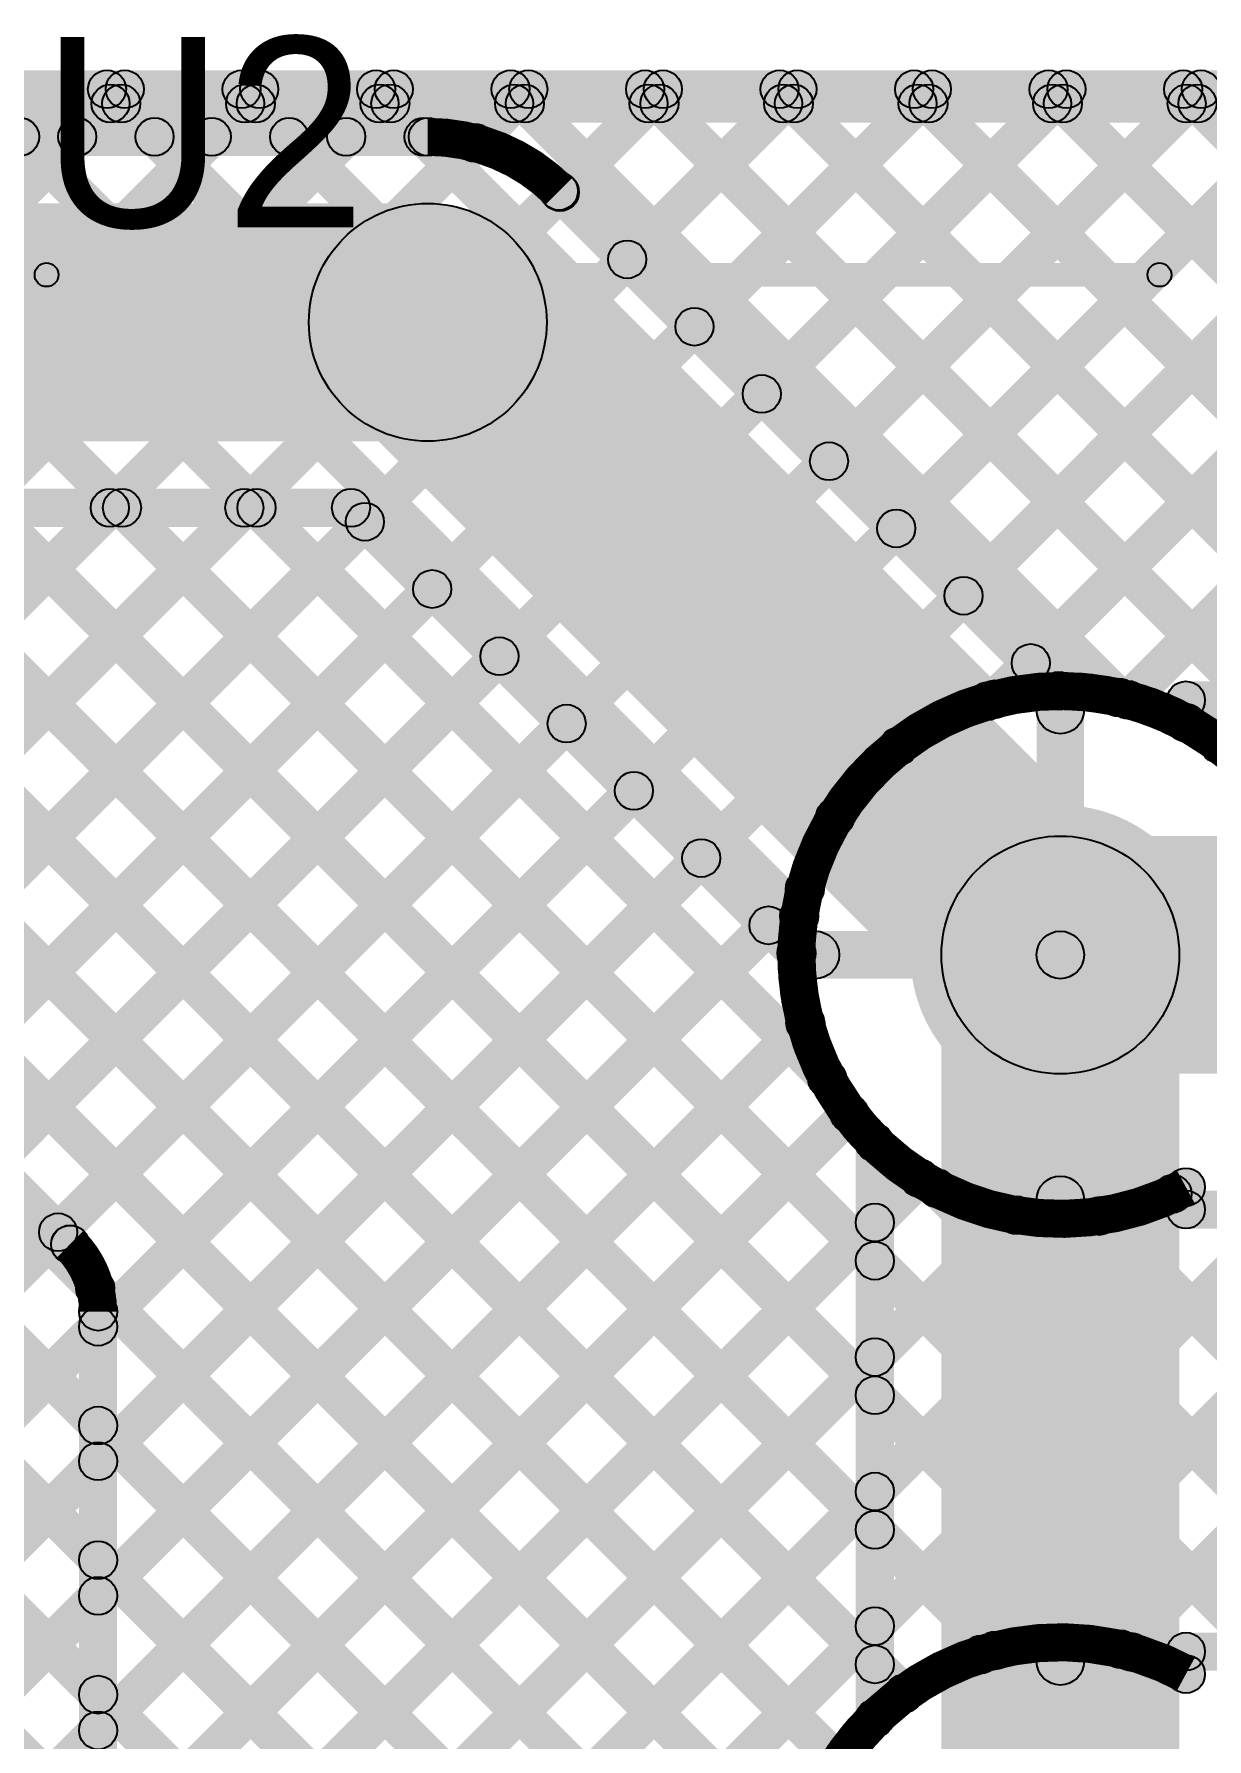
# Model space of a CAD drawing. Header units: millimetres. Extents: x 0.01 to 3.4, y 0.01 to 2.05.
# Drawn here: x 1.0305 to 1.2771, y 1.6212 to 1.9796 of the extents above; entities that cross this region are included whole.
import ezdxf

# ---------------------------------------------------------------- set-up
doc = ezdxf.new("R2010")
doc.units = ezdxf.units.MM
doc.header["$MEASUREMENT"] = 0
for name, color, linetype in [('BottomLayer', 5, 'Continuous'), ('TopLayer', 1, 'Continuous'), ('TopOverlay', 2, 'Continuous'), ('ViaHoleLayer', 16, 'Continuous')]:
    doc.layers.add(name, color=color, linetype=linetype)

# ---------------------------------------------------------------- blocks, each defined once
blk = doc.blocks.new('LTV_844S_43')
at = {"layer": 'TopOverlay'}
h = blk.add_hatch(color=2, dxfattribs=at)
edge = h.paths.add_edge_path()
edge.add_arc((-0.112, 0.393), 0.0025, 0, 360)
blk.add_hatch(color=2, dxfattribs=at).paths.add_polyline_path([(-0.112, 0.3905), (-0.112, 0.3955), (0.122, 0.3955), (0.122, 0.3905)])
h = blk.add_hatch(color=2, dxfattribs=at)
edge = h.paths.add_edge_path()
edge.add_arc((0.122, 0.393), 0.0025, 0, 360)
for centre in [(-0.112, 0.393), (0.122, 0.393)]:
    blk.add_circle(centre, 0.0025, dxfattribs=at)

msp = doc.modelspace()

# ---------------------------------------------------------------- hatches: boundary and pattern name
at = {"layer": 'BottomLayer'}
for points in [[(0.69628, 1.961), (0.69628, 1.969), (2.69172, 1.969), (2.69172, 1.961)], [(1.04244, 1.95517), (1.03679, 1.96083), (1.04379, 1.96783), (1.04944, 1.96217)], [(1.04605, 1.96217), (1.05171, 1.96783), (1.05871, 1.96083), (1.05305, 1.95517)], [(1.07073, 1.95517), (1.06507, 1.96083), (1.07207, 1.96783), (1.07773, 1.96217)], [(1.07434, 1.96217), (1.08, 1.96783), (1.087, 1.96083), (1.08134, 1.95517)], [(1.09901, 1.95517), (1.09335, 1.96083), (1.10035, 1.96783), (1.10601, 1.96217)], [(1.10262, 1.96217), (1.10828, 1.96783), (1.11528, 1.96083), (1.10962, 1.95517)], [(1.12603, 1.9539), (1.12037, 1.95956), (1.12864, 1.96783), (1.1343, 1.96217)], [(1.13091, 1.96217), (1.13656, 1.96783), (1.26145, 1.84295), (1.25579, 1.83729)], [(1.14395, 1.94354), (1.13829, 1.9492), (1.15692, 1.96783), (1.16258, 1.96217)], [(1.15809, 1.9294), (1.15243, 1.93505), (1.18521, 1.96783), (1.19086, 1.96217)], [(1.15919, 1.96217), (1.16485, 1.96783), (1.30485, 1.82783), (1.29919, 1.82217)], [(1.17223, 1.91525), (1.16657, 1.92091), (1.21349, 1.96783), (1.21915, 1.96217)], [(1.18637, 1.90111), (1.18072, 1.90677), (1.24178, 1.96783), (1.24743, 1.96217)], [(1.18748, 1.96217), (1.19313, 1.96783), (1.33313, 1.82783), (1.32748, 1.82217)], [(1.20052, 1.88697), (1.19486, 1.89263), (1.27006, 1.96783), (1.27572, 1.96217)], [(1.21466, 1.87283), (1.209, 1.87848), (1.29834, 1.96783), (1.304, 1.96217)], [(1.21576, 1.96217), (1.22142, 1.96783), (1.36142, 1.82783), (1.35576, 1.82217)], [(1.2288, 1.85869), (1.22314, 1.86434), (1.32663, 1.96783), (1.33229, 1.96217)], [(1.24294, 1.84454), (1.23728, 1.8502), (1.35491, 1.96783), (1.36057, 1.96217)], [(1.24404, 1.96217), (1.2497, 1.96783), (1.3897, 1.82783), (1.38404, 1.82217)], [(1.26347, 1.83679), (1.25782, 1.84245), (1.3832, 1.96783), (1.38885, 1.96217)], [(1.27233, 1.96217), (1.27799, 1.96783), (1.41799, 1.82783), (1.41233, 1.82217)], [(1.2825, 1.82753), (1.27684, 1.83319), (1.41148, 1.96783), (1.41714, 1.96217)], [(0.70056, 1.954), (0.70056, 1.962), (1.11333, 1.962), (1.11333, 1.954)], [(1.13808, 1.94375), (1.14374, 1.94941), (1.24882, 1.84432), (1.24316, 1.83867)], [(0.629, 1.894), (0.629, 1.944), (1.11333, 1.944), (1.11333, 1.894)], [(1.09565, 1.90132), (1.13101, 1.93668), (1.26401, 1.80368), (1.22865, 1.76832)], [(0.70056, 1.876), (0.70056, 1.884), (1.09718, 1.884), (1.09718, 1.876)], [(0.90478, 1.87717), (0.91044, 1.88283), (1.19455, 1.59871), (1.18889, 1.59306)], [(0.93306, 1.87717), (0.93872, 1.88283), (1.20257, 1.61898), (1.19691, 1.61332)], [(0.96135, 1.87717), (0.96701, 1.88283), (1.21016, 1.63968), (1.2045, 1.63402)], [(0.9677, 1.79558), (0.96205, 1.80124), (1.04364, 1.88283), (1.0493, 1.87717)], [(0.98185, 1.78144), (0.97619, 1.7871), (1.07192, 1.88283), (1.07758, 1.87717)], [(0.98963, 1.87717), (0.99529, 1.88283), (1.21016, 1.66796), (1.2045, 1.6623)], [(1.01792, 1.87717), (1.02357, 1.88283), (1.21016, 1.69624), (1.2045, 1.69059)], [(1.0462, 1.87717), (1.05186, 1.88283), (1.21016, 1.72453), (1.2045, 1.71887)], [(1.07449, 1.87717), (1.08014, 1.88283), (1.20012, 1.76286), (1.19446, 1.7572)], [(1.09435, 1.87717), (1.1, 1.88283), (1.19366, 1.78917), (1.18801, 1.78351)], [(0.99599, 1.7673), (0.99033, 1.77295), (1.09728, 1.8799), (1.10293, 1.87424)], [(1.01013, 1.75315), (1.00447, 1.75881), (1.11142, 1.86576), (1.11708, 1.8601)], [(1.02427, 1.73901), (1.01862, 1.74467), (1.12556, 1.85161), (1.13122, 1.84596)], [(1.03841, 1.72487), (1.03276, 1.73053), (1.1397, 1.83747), (1.14536, 1.83182)], [(1.25133, 1.786), (1.24133, 1.786), (1.24133, 1.8375), (1.25133, 1.8375)], [(1.04683, 1.705), (1.04117, 1.71066), (1.15385, 1.82333), (1.1595, 1.81767)], [(0.94685, 1.81078), (0.9525, 1.81644), (1.04094, 1.728), (1.03528, 1.72235)], [(1.24633, 1.761), (1.24633, 1.811), (1.693, 1.811), (1.693, 1.761)], [(1.04683, 1.67671), (1.04117, 1.68237), (1.16799, 1.80919), (1.17364, 1.80353)], [(1.04683, 1.64843), (1.04117, 1.65409), (1.18213, 1.79505), (1.18779, 1.78939)], [(1.19483, 1.781), (1.19483, 1.791), (1.24633, 1.791), (1.24633, 1.781)], [(1.27133, 1.586), (1.22133, 1.586), (1.22133, 1.786), (1.27133, 1.786)], [(1.04683, 1.62015), (1.04117, 1.6258), (1.18988, 1.77452), (1.19554, 1.76886)], [(1.04683, 1.59186), (1.04117, 1.59752), (1.19914, 1.75549), (1.2048, 1.74983)], [(1.21133, 1.62548), (1.20333, 1.62548), (1.20333, 1.74652), (1.21133, 1.74652)], [(1.04683, 1.56358), (1.04117, 1.56923), (1.2045, 1.73257), (1.21016, 1.72691)], [(1.04055, 1.71312), (1.04621, 1.71877), (1.19825, 1.56673), (1.1926, 1.56107)], [(1.048, 1.20232), (1.04, 1.20232), (1.04, 1.711), (1.048, 1.711)], [(1.04683, 1.53529), (1.04117, 1.54095), (1.2045, 1.70428), (1.21016, 1.69862)], [(1.04117, 1.68421), (1.04683, 1.68987), (1.21016, 1.52654), (1.2045, 1.52088)], [(1.04683, 1.50701), (1.04117, 1.51267), (1.2045, 1.676), (1.21016, 1.67034)], [(1.04117, 1.65593), (1.04683, 1.66158), (1.21016, 1.49825), (1.2045, 1.4926)], [(1.04683, 1.47872), (1.04117, 1.48438), (1.2045, 1.64771), (1.21016, 1.64206)], [(1.04117, 1.62764), (1.04683, 1.6333), (1.21016, 1.46997), (1.2045, 1.46431)]]:
    msp.add_hatch(color=5, dxfattribs=at).paths.add_polyline_path(points)
h = msp.add_hatch(color=5, dxfattribs=at)
edge = h.paths.add_edge_path()
edge.add_arc((1.04661, 1.965), 0.004, 0, 360)
h = msp.add_hatch(color=5, dxfattribs=at)
edge = h.paths.add_edge_path()
edge.add_arc((1.04888, 1.965), 0.004, 0, 360)
h = msp.add_hatch(color=5, dxfattribs=at)
edge = h.paths.add_edge_path()
edge.add_arc((1.0749, 1.965), 0.004, 0, 360)
h = msp.add_hatch(color=5, dxfattribs=at)
edge = h.paths.add_edge_path()
edge.add_arc((1.07717, 1.965), 0.004, 0, 360)
h = msp.add_hatch(color=5, dxfattribs=at)
edge = h.paths.add_edge_path()
edge.add_arc((1.10318, 1.965), 0.004, 0, 360)
h = msp.add_hatch(color=5, dxfattribs=at)
edge = h.paths.add_edge_path()
edge.add_arc((1.10545, 1.965), 0.004, 0, 360)
h = msp.add_hatch(color=5, dxfattribs=at)
edge = h.paths.add_edge_path()
edge.add_arc((1.13147, 1.965), 0.004, 0, 360)
h = msp.add_hatch(color=5, dxfattribs=at)
edge = h.paths.add_edge_path()
edge.add_arc((1.13374, 1.965), 0.004, 0, 360)
h = msp.add_hatch(color=5, dxfattribs=at)
edge = h.paths.add_edge_path()
edge.add_arc((1.15975, 1.965), 0.004, 0, 360)
h = msp.add_hatch(color=5, dxfattribs=at)
edge = h.paths.add_edge_path()
edge.add_arc((1.16202, 1.965), 0.004, 0, 360)
h = msp.add_hatch(color=5, dxfattribs=at)
edge = h.paths.add_edge_path()
edge.add_arc((1.18804, 1.965), 0.004, 0, 360)
h = msp.add_hatch(color=5, dxfattribs=at)
edge = h.paths.add_edge_path()
edge.add_arc((1.1903, 1.965), 0.004, 0, 360)
h = msp.add_hatch(color=5, dxfattribs=at)
edge = h.paths.add_edge_path()
edge.add_arc((1.21632, 1.965), 0.004, 0, 360)
h = msp.add_hatch(color=5, dxfattribs=at)
edge = h.paths.add_edge_path()
edge.add_arc((1.21859, 1.965), 0.004, 0, 360)
h = msp.add_hatch(color=5, dxfattribs=at)
edge = h.paths.add_edge_path()
edge.add_arc((1.2446, 1.965), 0.004, 0, 360)
h = msp.add_hatch(color=5, dxfattribs=at)
edge = h.paths.add_edge_path()
edge.add_arc((1.24687, 1.965), 0.004, 0, 360)
h = msp.add_hatch(color=5, dxfattribs=at)
edge = h.paths.add_edge_path()
edge.add_arc((1.27289, 1.965), 0.004, 0, 360)
h = msp.add_hatch(color=5, dxfattribs=at)
edge = h.paths.add_edge_path()
edge.add_arc((1.27516, 1.965), 0.004, 0, 360)
h = msp.add_hatch(color=5, dxfattribs=at)
edge = h.paths.add_edge_path()
edge.add_arc((1.0276, 1.958), 0.004, 0, 360)
h = msp.add_hatch(color=5, dxfattribs=at)
edge = h.paths.add_edge_path()
edge.add_arc((1.03961, 1.958), 0.004, 0, 360)
h = msp.add_hatch(color=5, dxfattribs=at)
edge = h.paths.add_edge_path()
edge.add_arc((1.05588, 1.958), 0.004, 0, 360)
h = msp.add_hatch(color=5, dxfattribs=at)
edge = h.paths.add_edge_path()
edge.add_arc((1.0679, 1.958), 0.004, 0, 360)
h = msp.add_hatch(color=5, dxfattribs=at)
edge = h.paths.add_edge_path()
edge.add_arc((1.08417, 1.958), 0.004, 0, 360)
h = msp.add_hatch(color=5, dxfattribs=at)
edge = h.paths.add_edge_path()
edge.add_arc((1.09618, 1.958), 0.004, 0, 360)
h = msp.add_hatch(color=5, dxfattribs=at)
edge = h.paths.add_edge_path()
edge.add_arc((1.11245, 1.958), 0.004, 0, 360)
h = msp.add_hatch(color=5, dxfattribs=at)
edge = h.paths.add_edge_path()
edge.add_arc((1.11333, 1.958), 0.004, 0, 360)
h = msp.add_hatch(color=5, dxfattribs=at)
edge = h.paths.add_edge_path()
edge.add_arc((1.11333, 1.958), 0.004, 0, 360)
h = msp.add_hatch(color=5, dxfattribs=at)
edge = h.paths.add_edge_path()
edge.add_arc((1.11333, 1.958), 0.004, 0, 360)
h = msp.add_hatch(color=5, dxfattribs=at)
edge = h.paths.add_edge_path()
edge.add_arc((1.1232, 1.95673), 0.004, 0, 360)
h = msp.add_hatch(color=5, dxfattribs=at)
edge = h.paths.add_edge_path()
edge.add_arc((1.14091, 1.94658), 0.004, 0, 360)
h = msp.add_hatch(color=5, dxfattribs=at)
edge = h.paths.add_edge_path()
edge.add_arc((1.14091, 1.94658), 0.004, 0, 360)
h = msp.add_hatch(color=5, dxfattribs=at)
edge = h.paths.add_edge_path()
edge.add_arc((1.14091, 1.94658), 0.004, 0, 360)
h = msp.add_hatch(color=5, dxfattribs=at)
edge = h.paths.add_edge_path()
edge.add_arc((1.14112, 1.94637), 0.004, 0, 360)
h = msp.add_hatch(color=5, dxfattribs=at)
edge = h.paths.add_edge_path()
edge.add_arc((1.11333, 1.919), 0.025, 0, 360)
h = msp.add_hatch(color=5, dxfattribs=at)
edge = h.paths.add_edge_path()
edge.add_arc((1.11333, 1.919), 0.025, 0, 360)
h = msp.add_hatch(color=5, dxfattribs=at)
edge = h.paths.add_edge_path()
edge.add_arc((1.15526, 1.93222), 0.004, 0, 360)
h = msp.add_hatch(color=5, dxfattribs=at)
edge = h.paths.add_edge_path()
edge.add_arc((1.1694, 1.91808), 0.004, 0, 360)
h = msp.add_hatch(color=5, dxfattribs=at)
edge = h.paths.add_edge_path()
edge.add_arc((1.18354, 1.90394), 0.004, 0, 360)
h = msp.add_hatch(color=5, dxfattribs=at)
edge = h.paths.add_edge_path()
edge.add_arc((1.19769, 1.8898), 0.004, 0, 360)
h = msp.add_hatch(color=5, dxfattribs=at)
edge = h.paths.add_edge_path()
edge.add_arc((1.04647, 1.88), 0.004, 0, 360)
h = msp.add_hatch(color=5, dxfattribs=at)
edge = h.paths.add_edge_path()
edge.add_arc((1.04903, 1.88), 0.004, 0, 360)
h = msp.add_hatch(color=5, dxfattribs=at)
edge = h.paths.add_edge_path()
edge.add_arc((1.07475, 1.88), 0.004, 0, 360)
h = msp.add_hatch(color=5, dxfattribs=at)
edge = h.paths.add_edge_path()
edge.add_arc((1.07731, 1.88), 0.004, 0, 360)
h = msp.add_hatch(color=5, dxfattribs=at)
edge = h.paths.add_edge_path()
edge.add_arc((1.09718, 1.88), 0.004, 0, 360)
h = msp.add_hatch(color=5, dxfattribs=at)
edge = h.paths.add_edge_path()
edge.add_arc((1.09718, 1.88), 0.004, 0, 360)
h = msp.add_hatch(color=5, dxfattribs=at)
edge = h.paths.add_edge_path()
edge.add_arc((1.10011, 1.87707), 0.004, 0, 360)
h = msp.add_hatch(color=5, dxfattribs=at)
edge = h.paths.add_edge_path()
edge.add_arc((1.21183, 1.87566), 0.004, 0, 360)
h = msp.add_hatch(color=5, dxfattribs=at)
edge = h.paths.add_edge_path()
edge.add_arc((1.11425, 1.86293), 0.004, 0, 360)
h = msp.add_hatch(color=5, dxfattribs=at)
edge = h.paths.add_edge_path()
edge.add_arc((1.22597, 1.86151), 0.004, 0, 360)
h = msp.add_hatch(color=5, dxfattribs=at)
edge = h.paths.add_edge_path()
edge.add_arc((1.12839, 1.84879), 0.004, 0, 360)
h = msp.add_hatch(color=5, dxfattribs=at)
edge = h.paths.add_edge_path()
edge.add_arc((1.24011, 1.84737), 0.004, 0, 360)
h = msp.add_hatch(color=5, dxfattribs=at)
edge = h.paths.add_edge_path()
edge.add_arc((1.24633, 1.8375), 0.005, 0, 360)
h = msp.add_hatch(color=5, dxfattribs=at)
edge = h.paths.add_edge_path()
edge.add_arc((1.24599, 1.8415), 0.004, 0, 360)
h = msp.add_hatch(color=5, dxfattribs=at)
edge = h.paths.add_edge_path()
edge.add_arc((1.24599, 1.8415), 0.004, 0, 360)
h = msp.add_hatch(color=5, dxfattribs=at)
edge = h.paths.add_edge_path()
edge.add_arc((1.25862, 1.84012), 0.004, 0, 360)
h = msp.add_hatch(color=5, dxfattribs=at)
edge = h.paths.add_edge_path()
edge.add_arc((1.26064, 1.83962), 0.004, 0, 360)
h = msp.add_hatch(color=5, dxfattribs=at)
edge = h.paths.add_edge_path()
edge.add_arc((1.14253, 1.83464), 0.004, 0, 360)
h = msp.add_hatch(color=5, dxfattribs=at)
edge = h.paths.add_edge_path()
edge.add_arc((1.27967, 1.83036), 0.004, 0, 360)
h = msp.add_hatch(color=5, dxfattribs=at)
edge = h.paths.add_edge_path()
edge.add_arc((1.15667, 1.8205), 0.004, 0, 360)
h = msp.add_hatch(color=5, dxfattribs=at)
edge = h.paths.add_edge_path()
edge.add_arc((1.24633, 1.786), 0.0315, 0, 360)
h = msp.add_hatch(color=5, dxfattribs=at)
edge = h.paths.add_edge_path()
edge.add_arc((1.17082, 1.80636), 0.004, 0, 360)
h = msp.add_hatch(color=5, dxfattribs=at)
edge = h.paths.add_edge_path()
edge.add_arc((1.24633, 1.786), 0.025, 0, 360)
h = msp.add_hatch(color=5, dxfattribs=at)
edge = h.paths.add_edge_path()
edge.add_arc((1.24633, 1.786), 0.025, 0, 360)
h = msp.add_hatch(color=5, dxfattribs=at)
edge = h.paths.add_edge_path()
edge.add_arc((1.24633, 1.786), 0.025, 0, 360)
h = msp.add_hatch(color=5, dxfattribs=at)
edge = h.paths.add_edge_path()
edge.add_arc((1.18496, 1.79222), 0.004, 0, 360)
h = msp.add_hatch(color=5, dxfattribs=at)
edge = h.paths.add_edge_path()
edge.add_arc((1.19084, 1.78634), 0.004, 0, 360)
h = msp.add_hatch(color=5, dxfattribs=at)
edge = h.paths.add_edge_path()
edge.add_arc((1.19084, 1.78634), 0.004, 0, 360)
h = msp.add_hatch(color=5, dxfattribs=at)
edge = h.paths.add_edge_path()
edge.add_arc((1.19483, 1.786), 0.005, 0, 360)
h = msp.add_hatch(color=5, dxfattribs=at)
edge = h.paths.add_edge_path()
edge.add_arc((1.24633, 1.786), 0.005, 0, 360)
h = msp.add_hatch(color=5, dxfattribs=at)
edge = h.paths.add_edge_path()
edge.add_arc((1.24633, 1.786), 0.005, 0, 360)
h = msp.add_hatch(color=5, dxfattribs=at)
edge = h.paths.add_edge_path()
edge.add_arc((1.19271, 1.77169), 0.004, 0, 360)
h = msp.add_hatch(color=5, dxfattribs=at)
edge = h.paths.add_edge_path()
edge.add_arc((1.19729, 1.76003), 0.004, 0, 360)
h = msp.add_hatch(color=5, dxfattribs=at)
edge = h.paths.add_edge_path()
edge.add_arc((1.20197, 1.75266), 0.004, 0, 360)
h = msp.add_hatch(color=5, dxfattribs=at)
edge = h.paths.add_edge_path()
edge.add_arc((1.20733, 1.74652), 0.004, 0, 360)
h = msp.add_hatch(color=5, dxfattribs=at)
edge = h.paths.add_edge_path()
edge.add_arc((1.20733, 1.74652), 0.004, 0, 360)
h = msp.add_hatch(color=5, dxfattribs=at)
edge = h.paths.add_edge_path()
edge.add_arc((1.03559, 1.7277), 0.004, 0, 360)
h = msp.add_hatch(color=5, dxfattribs=at)
edge = h.paths.add_edge_path()
edge.add_arc((1.20733, 1.72974), 0.004, 0, 360)
h = msp.add_hatch(color=5, dxfattribs=at)
edge = h.paths.add_edge_path()
edge.add_arc((1.03811, 1.72517), 0.004, 0, 360)
h = msp.add_hatch(color=5, dxfattribs=at)
edge = h.paths.add_edge_path()
edge.add_arc((1.03811, 1.72517), 0.004, 0, 360)
h = msp.add_hatch(color=5, dxfattribs=at)
edge = h.paths.add_edge_path()
edge.add_arc((1.03814, 1.72514), 0.004, 0, 360)
h = msp.add_hatch(color=5, dxfattribs=at)
edge = h.paths.add_edge_path()
edge.add_arc((1.20733, 1.7217), 0.004, 0, 360)
h = msp.add_hatch(color=5, dxfattribs=at)
edge = h.paths.add_edge_path()
edge.add_arc((1.04338, 1.71595), 0.004, 0, 360)
h = msp.add_hatch(color=5, dxfattribs=at)
edge = h.paths.add_edge_path()
edge.add_arc((1.044, 1.711), 0.004, 0, 360)
h = msp.add_hatch(color=5, dxfattribs=at)
edge = h.paths.add_edge_path()
edge.add_arc((1.044, 1.711), 0.004, 0, 360)
h = msp.add_hatch(color=5, dxfattribs=at)
edge = h.paths.add_edge_path()
edge.add_arc((1.044, 1.711), 0.004, 0, 360)
h = msp.add_hatch(color=5, dxfattribs=at)
edge = h.paths.add_edge_path()
edge.add_arc((1.044, 1.70783), 0.004, 0, 360)
h = msp.add_hatch(color=5, dxfattribs=at)
edge = h.paths.add_edge_path()
edge.add_arc((1.20733, 1.70145), 0.004, 0, 360)
h = msp.add_hatch(color=5, dxfattribs=at)
edge = h.paths.add_edge_path()
edge.add_arc((1.20733, 1.69342), 0.004, 0, 360)
h = msp.add_hatch(color=5, dxfattribs=at)
edge = h.paths.add_edge_path()
edge.add_arc((1.044, 1.68704), 0.004, 0, 360)
h = msp.add_hatch(color=5, dxfattribs=at)
edge = h.paths.add_edge_path()
edge.add_arc((1.044, 1.67954), 0.004, 0, 360)
h = msp.add_hatch(color=5, dxfattribs=at)
edge = h.paths.add_edge_path()
edge.add_arc((1.20733, 1.67317), 0.004, 0, 360)
h = msp.add_hatch(color=5, dxfattribs=at)
edge = h.paths.add_edge_path()
edge.add_arc((1.20733, 1.66513), 0.004, 0, 360)
h = msp.add_hatch(color=5, dxfattribs=at)
edge = h.paths.add_edge_path()
edge.add_arc((1.044, 1.65876), 0.004, 0, 360)
h = msp.add_hatch(color=5, dxfattribs=at)
edge = h.paths.add_edge_path()
edge.add_arc((1.044, 1.65126), 0.004, 0, 360)
h = msp.add_hatch(color=5, dxfattribs=at)
edge = h.paths.add_edge_path()
edge.add_arc((1.20733, 1.64488), 0.004, 0, 360)
h = msp.add_hatch(color=5, dxfattribs=at)
edge = h.paths.add_edge_path()
edge.add_arc((1.20733, 1.63685), 0.004, 0, 360)
h = msp.add_hatch(color=5, dxfattribs=at)
edge = h.paths.add_edge_path()
edge.add_arc((1.044, 1.63047), 0.004, 0, 360)
h = msp.add_hatch(color=5, dxfattribs=at)
edge = h.paths.add_edge_path()
edge.add_arc((1.20733, 1.62548), 0.004, 0, 360)
h = msp.add_hatch(color=5, dxfattribs=at)
edge = h.paths.add_edge_path()
edge.add_arc((1.20733, 1.62548), 0.004, 0, 360)
h = msp.add_hatch(color=5, dxfattribs=at)
edge = h.paths.add_edge_path()
edge.add_arc((1.044, 1.62297), 0.004, 0, 360)
at = {"layer": 'TopLayer'}
for points in [[(0.69412, 1.964), (0.69412, 1.972), (1.46, 1.972), (1.46, 1.964)], [(0.98649, 1.96517), (0.99214, 1.97083), (1.20012, 1.76286), (1.19446, 1.7572)], [(0.99882, 1.8267), (0.99317, 1.83236), (1.13164, 1.97083), (1.1373, 1.96517)], [(1.01042, 1.66859), (1.00476, 1.67425), (1.30134, 1.97083), (1.307, 1.96517)], [(1.01042, 1.69687), (1.00476, 1.70253), (1.27306, 1.97083), (1.27872, 1.96517)], [(1.01042, 1.86658), (1.00476, 1.87224), (1.10335, 1.97083), (1.10901, 1.96517)], [(1.01042, 1.92315), (1.00476, 1.92881), (1.04679, 1.97083), (1.05244, 1.96517)], [(1.01042, 1.89486), (1.00476, 1.90052), (1.07507, 1.97083), (1.08073, 1.96517)], [(1.01042, 1.81001), (1.00476, 1.81567), (1.15992, 1.97083), (1.16558, 1.96517)], [(1.01042, 1.78173), (1.00476, 1.78738), (1.18821, 1.97083), (1.19386, 1.96517)], [(1.01042, 1.72516), (1.00476, 1.73082), (1.24478, 1.97083), (1.25043, 1.96517)], [(1.01042, 1.75344), (1.00476, 1.7591), (1.21649, 1.97083), (1.22215, 1.96517)], [(1.01477, 1.96517), (1.02043, 1.97083), (1.19427, 1.79699), (1.18861, 1.79133)], [(1.04305, 1.96517), (1.04871, 1.97083), (1.20179, 1.81775), (1.19614, 1.81209)], [(1.07134, 1.96517), (1.077, 1.97083), (1.21515, 1.83268), (1.20949, 1.82702)], [(1.09962, 1.96517), (1.10528, 1.97083), (1.23392, 1.84219), (1.22826, 1.83653)], [(1.12791, 1.96517), (1.13356, 1.97083), (1.26145, 1.84295), (1.25579, 1.83729)], [(1.15619, 1.96517), (1.16185, 1.97083), (1.28557, 1.84711), (1.27991, 1.84145)], [(1.18448, 1.96517), (1.19013, 1.97083), (1.28557, 1.87539), (1.27991, 1.86974)], [(1.21276, 1.96517), (1.21842, 1.97083), (1.28557, 1.90368), (1.27991, 1.89802)], [(1.24104, 1.96517), (1.2467, 1.97083), (1.28557, 1.93196), (1.27991, 1.9263)], [(1.26933, 1.96517), (1.27499, 1.97083), (1.31346, 1.93236), (1.3078, 1.9267)], [(1.00476, 1.91861), (1.01042, 1.92427), (1.28557, 1.64912), (1.27991, 1.64346)], [(1.01042, 1.64031), (1.00476, 1.64596), (1.27991, 1.92111), (1.28557, 1.91545)], [(1.00476, 1.89033), (1.01042, 1.89598), (1.26414, 1.64226), (1.25848, 1.63661)], [(1.23531, 1.83691), (1.22965, 1.84257), (1.27991, 1.89283), (1.28557, 1.88717)], [(1.00476, 1.86204), (1.01042, 1.8677), (1.2355, 1.64262), (1.22984, 1.63696)], [(1.26347, 1.83679), (1.25782, 1.84245), (1.27991, 1.86454), (1.28557, 1.85889)], [(0.99888, 1.83964), (1.00453, 1.8453), (1.21629, 1.63354), (1.21063, 1.62789)], [(1.27274, 1.83553), (1.27274, 1.84353), (1.371, 1.84353), (1.371, 1.83553)], [(1.27674, 1.83481), (1.26874, 1.83481), (1.26874, 1.83953), (1.27674, 1.83953)], [(1.25133, 1.786), (1.24133, 1.786), (1.24133, 1.8375), (1.25133, 1.8375)], [(1.00476, 1.80547), (1.01042, 1.81113), (1.20257, 1.61898), (1.19691, 1.61332)], [(1.24633, 1.761), (1.24633, 1.811), (1.32233, 1.811), (1.32233, 1.761)], [(1.01042, 1.61202), (1.00476, 1.61768), (1.18976, 1.80268), (1.19542, 1.79702)], [(1.19483, 1.781), (1.19483, 1.791), (1.24633, 1.791), (1.24633, 1.781)], [(1.25133, 1.7345), (1.24133, 1.7345), (1.24133, 1.786), (1.25133, 1.786)], [(1.00476, 1.77719), (1.01042, 1.78285), (1.19455, 1.59871), (1.18889, 1.59306)], [(1.01042, 1.58374), (1.00476, 1.58939), (1.18988, 1.77452), (1.19554, 1.76886)], [(1.01042, 1.55545), (1.00476, 1.56111), (1.19914, 1.75549), (1.2048, 1.74983)], [(1.00476, 1.74891), (1.01042, 1.75456), (1.19825, 1.56673), (1.1926, 1.56107)], [(1.00995, 1.5267), (1.00429, 1.53236), (1.21385, 1.74192), (1.21951, 1.73626)], [(1.01042, 1.4706), (1.00476, 1.47626), (1.26711, 1.7386), (1.27277, 1.73295)], [(1.21753, 1.73413), (1.22319, 1.73979), (1.28557, 1.6774), (1.27991, 1.67175)], [(1.27674, 1.73247), (1.26874, 1.73247), (1.26874, 1.73719), (1.27674, 1.73719)], [(1.27274, 1.72847), (1.27274, 1.73647), (1.37192, 1.73647), (1.37192, 1.72847)], [(1.01042, 1.49888), (1.00476, 1.50454), (1.23432, 1.7341), (1.23998, 1.72844)], [(1.25166, 1.72828), (1.25732, 1.73394), (1.28557, 1.70569), (1.27991, 1.70003)], [(1.00476, 1.72062), (1.01042, 1.72628), (1.28557, 1.45113), (1.27991, 1.44547)], [(1.01042, 1.44232), (1.00476, 1.44797), (1.27991, 1.72312), (1.28557, 1.71746)], [(1.00476, 1.69234), (1.01042, 1.69799), (1.26705, 1.44136), (1.2614, 1.4357)], [(1.23249, 1.63611), (1.22684, 1.64176), (1.27991, 1.69484), (1.28557, 1.68918)], [(1.00476, 1.66405), (1.01042, 1.66971), (1.23712, 1.443), (1.23147, 1.43735)], [(1.26187, 1.63719), (1.25621, 1.64285), (1.27991, 1.66655), (1.28557, 1.6609)], [(1.00089, 1.63964), (1.00654, 1.6453), (1.21746, 1.43438), (1.21181, 1.42873)], [(1.27274, 1.63553), (1.27274, 1.64353), (1.33381, 1.64353), (1.33381, 1.63553)], [(1.27674, 1.63481), (1.26874, 1.63481), (1.26874, 1.63953), (1.27674, 1.63953)], [(1.25133, 1.586), (1.24133, 1.586), (1.24133, 1.6375), (1.25133, 1.6375)]]:
    msp.add_hatch(color=1, dxfattribs=at).paths.add_polyline_path(points)
h = msp.add_hatch(color=1, dxfattribs=at)
edge = h.paths.add_edge_path()
edge.add_arc((1.04588, 1.968), 0.004, 0, 360)
h = msp.add_hatch(color=1, dxfattribs=at)
edge = h.paths.add_edge_path()
edge.add_arc((1.04961, 1.968), 0.004, 0, 360)
h = msp.add_hatch(color=1, dxfattribs=at)
edge = h.paths.add_edge_path()
edge.add_arc((1.07417, 1.968), 0.004, 0, 360)
h = msp.add_hatch(color=1, dxfattribs=at)
edge = h.paths.add_edge_path()
edge.add_arc((1.0779, 1.968), 0.004, 0, 360)
h = msp.add_hatch(color=1, dxfattribs=at)
edge = h.paths.add_edge_path()
edge.add_arc((1.10245, 1.968), 0.004, 0, 360)
h = msp.add_hatch(color=1, dxfattribs=at)
edge = h.paths.add_edge_path()
edge.add_arc((1.10618, 1.968), 0.004, 0, 360)
h = msp.add_hatch(color=1, dxfattribs=at)
edge = h.paths.add_edge_path()
edge.add_arc((1.13074, 1.968), 0.004, 0, 360)
h = msp.add_hatch(color=1, dxfattribs=at)
edge = h.paths.add_edge_path()
edge.add_arc((1.13447, 1.968), 0.004, 0, 360)
h = msp.add_hatch(color=1, dxfattribs=at)
edge = h.paths.add_edge_path()
edge.add_arc((1.15902, 1.968), 0.004, 0, 360)
h = msp.add_hatch(color=1, dxfattribs=at)
edge = h.paths.add_edge_path()
edge.add_arc((1.16275, 1.968), 0.004, 0, 360)
h = msp.add_hatch(color=1, dxfattribs=at)
edge = h.paths.add_edge_path()
edge.add_arc((1.1873, 1.968), 0.004, 0, 360)
h = msp.add_hatch(color=1, dxfattribs=at)
edge = h.paths.add_edge_path()
edge.add_arc((1.19104, 1.968), 0.004, 0, 360)
h = msp.add_hatch(color=1, dxfattribs=at)
edge = h.paths.add_edge_path()
edge.add_arc((1.21559, 1.968), 0.004, 0, 360)
h = msp.add_hatch(color=1, dxfattribs=at)
edge = h.paths.add_edge_path()
edge.add_arc((1.21932, 1.968), 0.004, 0, 360)
h = msp.add_hatch(color=1, dxfattribs=at)
edge = h.paths.add_edge_path()
edge.add_arc((1.24387, 1.968), 0.004, 0, 360)
h = msp.add_hatch(color=1, dxfattribs=at)
edge = h.paths.add_edge_path()
edge.add_arc((1.2476, 1.968), 0.004, 0, 360)
h = msp.add_hatch(color=1, dxfattribs=at)
edge = h.paths.add_edge_path()
edge.add_arc((1.27216, 1.968), 0.004, 0, 360)
h = msp.add_hatch(color=1, dxfattribs=at)
edge = h.paths.add_edge_path()
edge.add_arc((1.27589, 1.968), 0.004, 0, 360)
h = msp.add_hatch(color=1, dxfattribs=at)
edge = h.paths.add_edge_path()
edge.add_arc((1.23109, 1.83936), 0.004, 0, 360)
h = msp.add_hatch(color=1, dxfattribs=at)
edge = h.paths.add_edge_path()
edge.add_arc((1.23248, 1.83974), 0.004, 0, 360)
h = msp.add_hatch(color=1, dxfattribs=at)
edge = h.paths.add_edge_path()
edge.add_arc((1.24633, 1.8375), 0.005, 0, 360)
h = msp.add_hatch(color=1, dxfattribs=at)
edge = h.paths.add_edge_path()
edge.add_arc((1.25862, 1.84012), 0.004, 0, 360)
h = msp.add_hatch(color=1, dxfattribs=at)
edge = h.paths.add_edge_path()
edge.add_arc((1.26064, 1.83962), 0.004, 0, 360)
h = msp.add_hatch(color=1, dxfattribs=at)
edge = h.paths.add_edge_path()
edge.add_arc((1.27274, 1.83953), 0.004, 0, 360)
h = msp.add_hatch(color=1, dxfattribs=at)
edge = h.paths.add_edge_path()
edge.add_arc((1.27274, 1.83953), 0.004, 0, 360)
h = msp.add_hatch(color=1, dxfattribs=at)
edge = h.paths.add_edge_path()
edge.add_arc((1.27274, 1.83481), 0.004, 0, 360)
h = msp.add_hatch(color=1, dxfattribs=at)
edge = h.paths.add_edge_path()
edge.add_arc((1.27274, 1.83481), 0.004, 0, 360)
h = msp.add_hatch(color=1, dxfattribs=at)
edge = h.paths.add_edge_path()
edge.add_arc((1.21232, 1.82985), 0.004, 0, 360)
h = msp.add_hatch(color=1, dxfattribs=at)
edge = h.paths.add_edge_path()
edge.add_arc((1.19896, 1.81492), 0.004, 0, 360)
h = msp.add_hatch(color=1, dxfattribs=at)
edge = h.paths.add_edge_path()
edge.add_arc((1.24633, 1.786), 0.0315, 0, 360)
h = msp.add_hatch(color=1, dxfattribs=at)
edge = h.paths.add_edge_path()
edge.add_arc((1.24633, 1.786), 0.025, 0, 360)
h = msp.add_hatch(color=1, dxfattribs=at)
edge = h.paths.add_edge_path()
edge.add_arc((1.19259, 1.79985), 0.004, 0, 360)
h = msp.add_hatch(color=1, dxfattribs=at)
edge = h.paths.add_edge_path()
edge.add_arc((1.19144, 1.79416), 0.004, 0, 360)
h = msp.add_hatch(color=1, dxfattribs=at)
edge = h.paths.add_edge_path()
edge.add_arc((1.19483, 1.786), 0.005, 0, 360)
h = msp.add_hatch(color=1, dxfattribs=at)
edge = h.paths.add_edge_path()
edge.add_arc((1.24633, 1.786), 0.005, 0, 360)
h = msp.add_hatch(color=1, dxfattribs=at)
edge = h.paths.add_edge_path()
edge.add_arc((1.24633, 1.786), 0.005, 0, 360)
h = msp.add_hatch(color=1, dxfattribs=at)
edge = h.paths.add_edge_path()
edge.add_arc((1.24633, 1.786), 0.005, 0, 360)
h = msp.add_hatch(color=1, dxfattribs=at)
edge = h.paths.add_edge_path()
edge.add_arc((1.19271, 1.77169), 0.004, 0, 360)
h = msp.add_hatch(color=1, dxfattribs=at)
edge = h.paths.add_edge_path()
edge.add_arc((1.19729, 1.76003), 0.004, 0, 360)
h = msp.add_hatch(color=1, dxfattribs=at)
edge = h.paths.add_edge_path()
edge.add_arc((1.20197, 1.75266), 0.004, 0, 360)
h = msp.add_hatch(color=1, dxfattribs=at)
edge = h.paths.add_edge_path()
edge.add_arc((1.21668, 1.73909), 0.004, 0, 360)
h = msp.add_hatch(color=1, dxfattribs=at)
edge = h.paths.add_edge_path()
edge.add_arc((1.22036, 1.73696), 0.004, 0, 360)
h = msp.add_hatch(color=1, dxfattribs=at)
edge = h.paths.add_edge_path()
edge.add_arc((1.24633, 1.7345), 0.005, 0, 360)
h = msp.add_hatch(color=1, dxfattribs=at)
edge = h.paths.add_edge_path()
edge.add_arc((1.26994, 1.73578), 0.004, 0, 360)
h = msp.add_hatch(color=1, dxfattribs=at)
edge = h.paths.add_edge_path()
edge.add_arc((1.27274, 1.73719), 0.004, 0, 360)
h = msp.add_hatch(color=1, dxfattribs=at)
edge = h.paths.add_edge_path()
edge.add_arc((1.27274, 1.73719), 0.004, 0, 360)
h = msp.add_hatch(color=1, dxfattribs=at)
edge = h.paths.add_edge_path()
edge.add_arc((1.23715, 1.73127), 0.004, 0, 360)
h = msp.add_hatch(color=1, dxfattribs=at)
edge = h.paths.add_edge_path()
edge.add_arc((1.25449, 1.73111), 0.004, 0, 360)
h = msp.add_hatch(color=1, dxfattribs=at)
edge = h.paths.add_edge_path()
edge.add_arc((1.27274, 1.73247), 0.004, 0, 360)
h = msp.add_hatch(color=1, dxfattribs=at)
edge = h.paths.add_edge_path()
edge.add_arc((1.27274, 1.73247), 0.004, 0, 360)
h = msp.add_hatch(color=1, dxfattribs=at)
edge = h.paths.add_edge_path()
edge.add_arc((1.22967, 1.63893), 0.004, 0, 360)
h = msp.add_hatch(color=1, dxfattribs=at)
edge = h.paths.add_edge_path()
edge.add_arc((1.23267, 1.63979), 0.004, 0, 360)
h = msp.add_hatch(color=1, dxfattribs=at)
edge = h.paths.add_edge_path()
edge.add_arc((1.24633, 1.6375), 0.005, 0, 360)
h = msp.add_hatch(color=1, dxfattribs=at)
edge = h.paths.add_edge_path()
edge.add_arc((1.25904, 1.64002), 0.004, 0, 360)
h = msp.add_hatch(color=1, dxfattribs=at)
edge = h.paths.add_edge_path()
edge.add_arc((1.26131, 1.63944), 0.004, 0, 360)
h = msp.add_hatch(color=1, dxfattribs=at)
edge = h.paths.add_edge_path()
edge.add_arc((1.27274, 1.63953), 0.004, 0, 360)
h = msp.add_hatch(color=1, dxfattribs=at)
edge = h.paths.add_edge_path()
edge.add_arc((1.27274, 1.63953), 0.004, 0, 360)
h = msp.add_hatch(color=1, dxfattribs=at)
edge = h.paths.add_edge_path()
edge.add_arc((1.27274, 1.63481), 0.004, 0, 360)
h = msp.add_hatch(color=1, dxfattribs=at)
edge = h.paths.add_edge_path()
edge.add_arc((1.27274, 1.63481), 0.004, 0, 360)
h = msp.add_hatch(color=1, dxfattribs=at)
edge = h.paths.add_edge_path()
edge.add_arc((1.21346, 1.63072), 0.004, 0, 360)
at = {"layer": 'ViaHoleLayer'}
h = msp.add_hatch(color=16, dxfattribs=at)
edge = h.paths.add_edge_path()
edge.add_arc((1.24633, 1.786), 0.01575, 0, 360)

# ---------------------------------------------------------------- linework, layer by layer
at = {"layer": 'BottomLayer', "const_width": 0.008}
for points in [[(1.11333, 1.958, -0.198912), (1.14091, 1.94658)], [(1.11333, 1.958, -0.198912), (1.14091, 1.94658)], [(1.24599, 1.8415, -0.202105), (1.28581, 1.825)], [(1.20733, 1.74652, -0.202105), (1.19084, 1.78634)], [(1.03811, 1.72517, -0.199496), (1.044, 1.711)], [(1.03814, 1.72514, -0.198912), (1.044, 1.711)], [(1.20733, 1.54652, -0.417815), (1.20733, 1.62548)]]:
    msp.add_lwpolyline(points, format="xyb", dxfattribs=at)
at = {"layer": 'BottomLayer'}
for centre, radius in [((1.04661, 1.965), 0.004), ((1.04888, 1.965), 0.004), ((1.0749, 1.965), 0.004), ((1.07717, 1.965), 0.004), ((1.10318, 1.965), 0.004), ((1.10545, 1.965), 0.004), ((1.13147, 1.965), 0.004), ((1.13374, 1.965), 0.004), ((1.15975, 1.965), 0.004), ((1.16202, 1.965), 0.004), ((1.18804, 1.965), 0.004), ((1.1903, 1.965), 0.004), ((1.21632, 1.965), 0.004), ((1.21859, 1.965), 0.004), ((1.2446, 1.965), 0.004), ((1.24687, 1.965), 0.004), ((1.27289, 1.965), 0.004), ((1.27516, 1.965), 0.004), ((1.0276, 1.958), 0.004), ((1.03961, 1.958), 0.004), ((1.05588, 1.958), 0.004), ((1.0679, 1.958), 0.004), ((1.08417, 1.958), 0.004), ((1.09618, 1.958), 0.004), ((1.11245, 1.958), 0.004), ((1.11333, 1.958), 0.004), ((1.11333, 1.958), 0.004), ((1.11333, 1.958), 0.004), ((1.1232, 1.95673), 0.004), ((1.14091, 1.94658), 0.004), ((1.14091, 1.94658), 0.004), ((1.14091, 1.94658), 0.004), ((1.14112, 1.94637), 0.004), ((1.11333, 1.919), 0.025), ((1.11333, 1.919), 0.025), ((1.15526, 1.93222), 0.004), ((1.1694, 1.91808), 0.004), ((1.18354, 1.90394), 0.004), ((1.19769, 1.8898), 0.004), ((1.04647, 1.88), 0.004), ((1.04903, 1.88), 0.004), ((1.07475, 1.88), 0.004), ((1.07731, 1.88), 0.004), ((1.09718, 1.88), 0.004), ((1.09718, 1.88), 0.004), ((1.10011, 1.87707), 0.004), ((1.21183, 1.87566), 0.004), ((1.11425, 1.86293), 0.004), ((1.22597, 1.86151), 0.004), ((1.12839, 1.84879), 0.004), ((1.24011, 1.84737), 0.004), ((1.24633, 1.8375), 0.005), ((1.24599, 1.8415), 0.004), ((1.24599, 1.8415), 0.004), ((1.25862, 1.84012), 0.004), ((1.26064, 1.83962), 0.004), ((1.14253, 1.83464), 0.004), ((1.27967, 1.83036), 0.004), ((1.15667, 1.8205), 0.004), ((1.17082, 1.80636), 0.004), ((1.24633, 1.786), 0.025), ((1.24633, 1.786), 0.025), ((1.24633, 1.786), 0.025), ((1.18496, 1.79222), 0.004), ((1.19084, 1.78634), 0.004), ((1.19084, 1.78634), 0.004), ((1.19483, 1.786), 0.005), ((1.24633, 1.786), 0.005), ((1.24633, 1.786), 0.005), ((1.19271, 1.77169), 0.004), ((1.19729, 1.76003), 0.004), ((1.20197, 1.75266), 0.004), ((1.20733, 1.74652), 0.004), ((1.20733, 1.74652), 0.004), ((1.03559, 1.7277), 0.004), ((1.20733, 1.72974), 0.004), ((1.03811, 1.72517), 0.004), ((1.03811, 1.72517), 0.004), ((1.03814, 1.72514), 0.004), ((1.20733, 1.7217), 0.004), ((1.04338, 1.71595), 0.004), ((1.044, 1.711), 0.004), ((1.044, 1.711), 0.004), ((1.044, 1.711), 0.004), ((1.044, 1.70783), 0.004), ((1.20733, 1.70145), 0.004), ((1.20733, 1.69342), 0.004), ((1.044, 1.68704), 0.004), ((1.044, 1.67954), 0.004), ((1.20733, 1.67317), 0.004), ((1.20733, 1.66513), 0.004), ((1.044, 1.65876), 0.004), ((1.044, 1.65126), 0.004), ((1.20733, 1.64488), 0.004), ((1.20733, 1.63685), 0.004), ((1.044, 1.63047), 0.004), ((1.20733, 1.62548), 0.004), ((1.20733, 1.62548), 0.004), ((1.044, 1.62297), 0.004)]:
    msp.add_circle(centre, radius, dxfattribs=at)
at = {"layer": 'TopLayer', "const_width": 0.008}
for points in [[(1.27274, 1.73719, -1.678067), (1.27274, 1.83481)], [(1.27274, 1.53719, -1.678067), (1.27274, 1.63481)]]:
    msp.add_lwpolyline(points, format="xyb", dxfattribs=at)
at = {"layer": 'TopLayer'}
for centre, radius in [((1.04588, 1.968), 0.004), ((1.04961, 1.968), 0.004), ((1.07417, 1.968), 0.004), ((1.0779, 1.968), 0.004), ((1.10245, 1.968), 0.004), ((1.10618, 1.968), 0.004), ((1.13074, 1.968), 0.004), ((1.13447, 1.968), 0.004), ((1.15902, 1.968), 0.004), ((1.16275, 1.968), 0.004), ((1.1873, 1.968), 0.004), ((1.19104, 1.968), 0.004), ((1.21559, 1.968), 0.004), ((1.21932, 1.968), 0.004), ((1.24387, 1.968), 0.004), ((1.2476, 1.968), 0.004), ((1.27216, 1.968), 0.004), ((1.27589, 1.968), 0.004), ((1.23109, 1.83936), 0.004), ((1.23248, 1.83974), 0.004), ((1.24633, 1.8375), 0.005), ((1.25862, 1.84012), 0.004), ((1.26064, 1.83962), 0.004), ((1.27274, 1.83953), 0.004), ((1.27274, 1.83953), 0.004), ((1.27274, 1.83481), 0.004), ((1.27274, 1.83481), 0.004), ((1.21232, 1.82985), 0.004), ((1.19896, 1.81492), 0.004), ((1.24633, 1.786), 0.025), ((1.19259, 1.79985), 0.004), ((1.19144, 1.79416), 0.004), ((1.19483, 1.786), 0.005), ((1.24633, 1.786), 0.005), ((1.24633, 1.786), 0.005), ((1.24633, 1.786), 0.005), ((1.19271, 1.77169), 0.004), ((1.19729, 1.76003), 0.004), ((1.20197, 1.75266), 0.004), ((1.21668, 1.73909), 0.004), ((1.22036, 1.73696), 0.004), ((1.24633, 1.7345), 0.005), ((1.26994, 1.73578), 0.004), ((1.27274, 1.73719), 0.004), ((1.27274, 1.73719), 0.004), ((1.23715, 1.73127), 0.004), ((1.25449, 1.73111), 0.004), ((1.27274, 1.73247), 0.004), ((1.27274, 1.73247), 0.004), ((1.22967, 1.63893), 0.004), ((1.23267, 1.63979), 0.004), ((1.24633, 1.6375), 0.005), ((1.25904, 1.64002), 0.004), ((1.26131, 1.63944), 0.004), ((1.27274, 1.63953), 0.004), ((1.27274, 1.63953), 0.004), ((1.27274, 1.63481), 0.004), ((1.27274, 1.63481), 0.004), ((1.21346, 1.63072), 0.004)]:
    msp.add_circle(centre, radius, dxfattribs=at)

# ---------------------------------------------------------------- block references
msp.add_blockref('LTV_844S_43', (1.14517, 1.536))

# ---------------------------------------------------------------- texts
at = {"layer": 'TopOverlay'}
msp.add_text('U2', height=0.04, dxfattribs=at).set_placement((1.032, 1.939))

doc.saveas('drawing.dxf')
